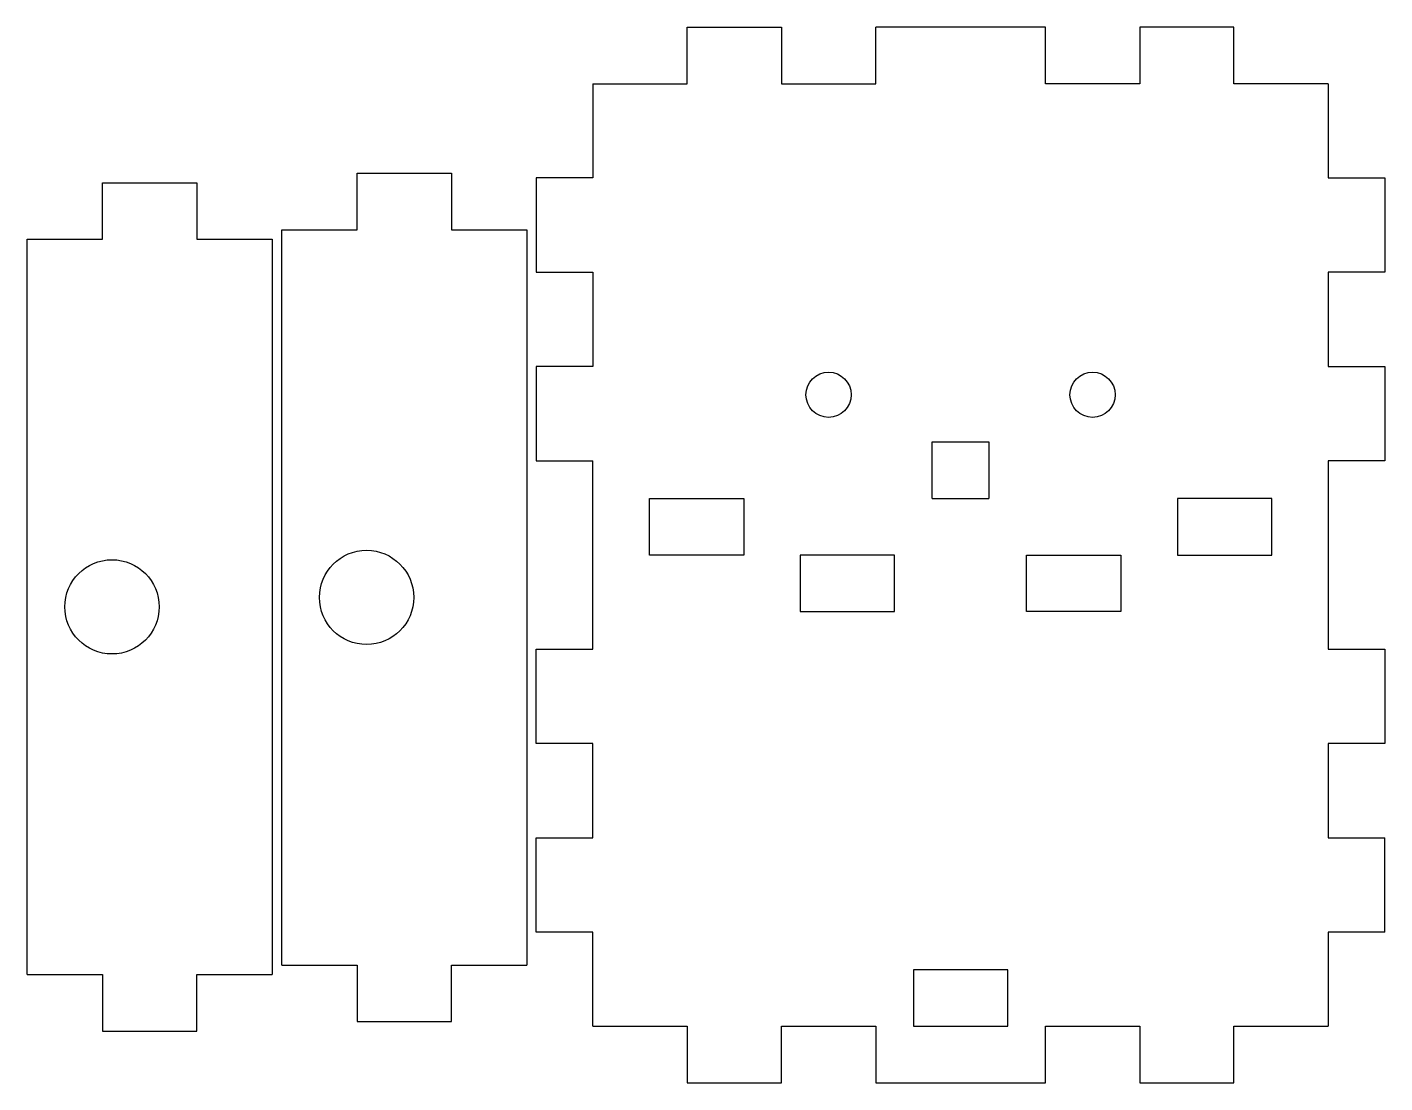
# Model space of a CAD drawing. Header units: millimetres. Extents: x 10.5 to 82.5, y 1 to 57.
import ezdxf

# ---------------------------------------------------------------- set-up
doc = ezdxf.new("R2010")
doc.units = ezdxf.units.MM
doc.layers.get('0').update_dxf_attribs({"lineweight": 25, "true_color": 0xffffff})

msp = doc.modelspace()

# ---------------------------------------------------------------- linework, layer by layer
for p, q in [((45.5, 54), (45.5, 57)), ((45.5, 57), (50.5, 57)), ((50.5, 57), (50.5, 54)), ((55.5, 54), (55.5, 57)), ((64.5, 57), (55.5, 57)), ((64.5, 54), (64.5, 57)), ((69.5, 57), (69.5, 54)), ((74.5, 57), (69.5, 57)), ((74.5, 54), (74.5, 57)), ((40.5, 54), (40.5, 49)), ((40.5, 54), (45.5, 54)), ((50.5, 54), (55.5, 54)), ((69.5, 54), (64.5, 54)), ((79.5, 54), (74.5, 54)), ((79.5, 54), (79.5, 49)), ((28, 46.25), (28, 49.25)), ((28, 49.25), (33, 49.25)), ((33, 49.25), (33, 46.25)), ((40.5, 49), (37.5, 49)), ((37.5, 49), (37.5, 44)), ((79.5, 49), (82.5, 49)), ((82.5, 49), (82.5, 44)), ((14.5, 45.75), (14.5, 48.75)), ((14.5, 48.75), (19.5, 48.75)), ((19.5, 48.75), (19.5, 45.75)), ((24, 7.25), (24, 46.25)), ((24, 46.25), (28, 46.25)), ((33, 46.25), (37, 46.25)), ((37, 46.25), (37, 7.25)), ((10.5, 6.75), (10.5, 45.75)), ((10.5, 45.75), (14.5, 45.75)), ((19.5, 45.75), (23.5, 45.75)), ((23.5, 45.75), (23.5, 6.75)), ((37.5, 44), (40.5, 44)), ((40.5, 44), (40.5, 39)), ((82.5, 44), (79.5, 44)), ((79.5, 44), (79.5, 39)), ((40.5, 39), (37.5, 39)), ((37.5, 39), (37.5, 34)), ((79.5, 39), (82.5, 39)), ((82.5, 39), (82.5, 34)), ((58.5, 32), (58.5, 35)), ((58.5, 35), (61.5, 35)), ((61.5, 35), (61.5, 32)), ((37.5, 34), (40.5, 34)), ((40.5, 24), (40.5, 34)), ((82.5, 34), (79.5, 34)), ((79.5, 34), (79.5, 24)), ((43.5, 29), (43.5, 32)), ((43.5, 32), (48.5, 32)), ((48.5, 32), (48.5, 29)), ((58.5, 32), (61.5, 32)), ((76.5, 32), (71.5, 32)), ((71.5, 32), (71.5, 29)), ((76.5, 29), (76.5, 32)), ((48.5, 29), (43.5, 29)), ((51.5, 29), (51.5, 26)), ((56.5, 29), (51.5, 29)), ((56.5, 26), (56.5, 29)), ((63.5, 26), (63.5, 29)), ((63.5, 29), (68.5, 29)), ((68.5, 29), (68.5, 26)), ((71.5, 29), (76.5, 29)), ((51.5, 26), (56.5, 26)), ((68.5, 26), (63.5, 26)), ((37.5, 19), (37.5, 24)), ((37.5, 24), (40.5, 24)), ((79.5, 24), (82.5, 24)), ((82.5, 24), (82.5, 19)), ((40.5, 19), (37.5, 19)), ((40.5, 14), (40.5, 19)), ((82.5, 19), (79.5, 19)), ((79.5, 19), (79.5, 14)), ((37.5, 9), (37.5, 14)), ((37.5, 14), (40.5, 14)), ((79.5, 14), (82.5, 14)), ((82.5, 9), (82.5, 14)), ((40.5, 9), (37.5, 9)), ((40.5, 4), (40.5, 9)), ((82.5, 9), (79.5, 9)), ((79.5, 9), (79.5, 4)), ((24, 7.25), (28, 7.25)), ((28, 7.25), (28, 4.25)), ((33, 4.25), (33, 7.25)), ((33, 7.25), (37, 7.25)), ((10.5, 6.75), (14.5, 6.75)), ((14.5, 6.75), (14.5, 3.75)), ((19.5, 3.75), (19.5, 6.75)), ((19.5, 6.75), (23.5, 6.75)), ((62.5, 7), (57.5, 7)), ((57.5, 7), (57.5, 4)), ((62.5, 4), (62.5, 7)), ((14.5, 3.75), (19.5, 3.75)), ((28, 4.25), (33, 4.25)), ((40.5, 4), (45.5, 4)), ((45.5, 4), (45.5, 1)), ((50.5, 1), (50.5, 4)), ((50.5, 4), (55.5, 4)), ((55.5, 4), (55.5, 1)), ((57.5, 4), (62.5, 4)), ((64.5, 1), (64.5, 4)), ((64.5, 4), (69.5, 4)), ((69.5, 4), (69.5, 1)), ((74.5, 1), (74.5, 4)), ((74.5, 4), (79.5, 4)), ((45.5, 1), (50.5, 1)), ((55.5, 1), (64.5, 1)), ((69.5, 1), (74.5, 1))]:
    msp.add_line(p, q)
for centre, radius in [((53, 37.5), 1.2), ((67, 37.5), 1.2), ((28.5, 26.75), 2.5), ((15, 26.25), 2.5)]:
    msp.add_circle(centre, radius)

doc.saveas('drawing.dxf')
